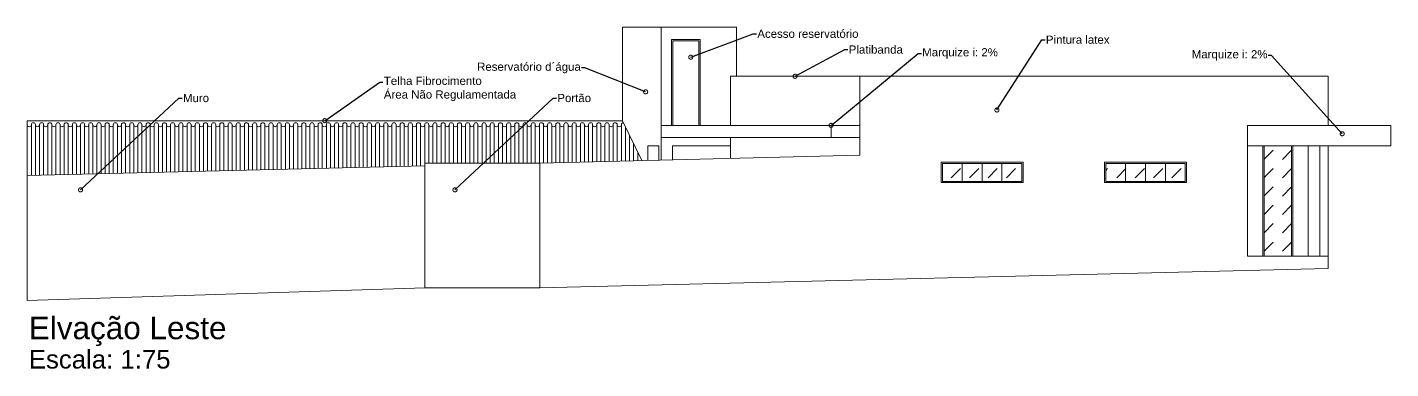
# Model space of a CAD drawing. Header units: millimetres. Extents: x -9997 to 44619, y -1295 to 91103.
# Drawn here: x -7915 to -4587, y 1911 to 2746 of the extents above; entities that cross this region are included whole.
import ezdxf
from ezdxf import colors
from ezdxf.entities.mleader import LeaderData, LeaderLine
from ezdxf.math import Vec2, Vec3

# ---------------------------------------------------------------- set-up
doc = ezdxf.new("R2010")
doc.units = ezdxf.units.MM
doc.header["$LTSCALE"] = 0.1
doc.layers.get('0').update_dxf_attribs({"lineweight": 5})
for name, color, linetype, lineweight in [('aberturas', 6, 'Continuous', 0), ('Cotas', 250, 'Continuous', 30), ('Telha Fibrocimento', 252, 'Continuous', 0)]:
    doc.layers.add(name, color=color, linetype=linetype, lineweight=lineweight)
doc.layers.add('nome de ambiente', color=3, linetype='Continuous')
doc.styles.get("Standard").update_dxf_attribs({"font": 'arial.ttf'})
pattern_1 = [(225, (-16638, 8058.063), (-9e-15, -44.90128), [31.75, -31.75])]

# ---------------------------------------------------------------- blocks, each defined once
blk = doc.blocks.new('_DotSmall')
at = {"color": 0, "linetype": 'ByBlock', "const_width": 0.5}
blk.add_lwpolyline([(-0.0625, 0, 1), (0.0625, 0, 1)], format="xyb", close=True, dxfattribs=at)

msp = doc.modelspace()

# ---------------------------------------------------------------- hatches: boundary and pattern name
at = {"linetype": 'ByBlock'}
h = msp.add_hatch(dxfattribs=at)
h.set_pattern_fill('DASH', color=4, scale=10, angle=225)
h.set_pattern_definition(pattern_1)
h.paths.add_polyline_path([(-4895.947, 2186.119), (-4828.828, 2186.119), (-4828.828, 2456.119), (-4895.947, 2456.119)])
h = msp.add_hatch(dxfattribs=at)
h.set_pattern_fill('DASH', color=4, scale=10, angle=225)
h.set_pattern_definition(pattern_1)
h.paths.add_polyline_path([(-5681.205, 2369.119), (-5632.705, 2369.119), (-5632.705, 2413.119), (-5681.205, 2413.119)])
h.paths.add_polyline_path([(-5632.705, 2369.119), (-5584.205, 2369.119), (-5584.205, 2413.119), (-5632.705, 2413.119)])
h.paths.add_polyline_path([(-5584.205, 2369.119), (-5535.705, 2369.119), (-5535.705, 2413.119), (-5584.205, 2413.119)])
h.paths.add_polyline_path([(-5535.705, 2369.119), (-5487.205, 2369.119), (-5487.205, 2413.119), (-5535.705, 2413.119)])
h.paths.add_polyline_path([(-5282.423, 2369.119), (-5233.923, 2369.119), (-5233.923, 2413.119), (-5282.423, 2413.119)])
h.paths.add_polyline_path([(-5233.923, 2369.119), (-5185.423, 2369.119), (-5185.423, 2413.119), (-5233.923, 2413.119)])
h.paths.add_polyline_path([(-5185.423, 2369.119), (-5136.923, 2369.119), (-5136.923, 2413.119), (-5185.423, 2413.119)])
h.paths.add_polyline_path([(-5136.923, 2369.119), (-5088.423, 2369.119), (-5088.423, 2413.119), (-5136.923, 2413.119)])

# ---------------------------------------------------------------- linework, layer by layer
at = {"linetype": 'ByBlock', "lineweight": 0}
for p, q in [((-6462.259, 2746.119), (-6184.031, 2746.119)), ((-6462.259, 2746.119), (-6462.259, 2517.59)), ((-6367.239, 2746.119), (-6367.239, 2421.228)), ((-6184.031, 2626.119), (-6184.031, 2746.119)), ((-6198.525, 2626.119), (-6198.525, 2506.119)), ((-5882.987, 2626.119), (-6198.525, 2626.119)), ((-6462.259, 2517.59), (-7914.772, 2517.59)), ((-7914.772, 2383.211), (-7914.772, 2517.59)), ((-6367.239, 2506.119), (-5882.987, 2506.119)), ((-6367.239, 2476.119), (-5882.987, 2476.119)), ((-6198.525, 2476.119), (-6198.525, 2425.372)), ((-6400.231, 2456.119), (-6372.939, 2456.119)), ((-6400.231, 2456.119), (-6400.231, 2420.417)), ((-6372.939, 2456.119), (-6372.939, 2421.088)), ((-6340.089, 2456.119), (-6198.525, 2456.119)), ((-6340.089, 2456.119), (-6340.089, 2421.895)), ((-4788.134, 2456.119), (-4788.134, 2186.119))]:
    msp.add_line(p, q, dxfattribs=at)
at = {"linetype": 'ByBlock', "lineweight": 5}
for p, q in [((-5882.987, 2626.119), (-4739.654, 2626.119)), ((-5882.987, 2626.119), (-5882.987, 2433.124)), ((-4739.654, 2506.119), (-4739.654, 2626.119)), ((-5952.987, 2506.119), (-5952.987, 2476.119)), ((-6663.367, 2413.953), (-5882.987, 2433.124)), ((-4936.641, 2456.119), (-4936.641, 2186.119)), ((-4759.654, 2456.119), (-4759.654, 2186.119)), ((-4739.654, 2456.119), (-4739.654, 2156.119)), ((-7914.772, 2383.211), (-6944.282, 2407.052)), ((-6663.367, 2413.953), (-6944.282, 2413.953)), ((-6944.282, 2413.953), (-6944.282, 2407.052)), ((-6944.282, 2407.052), (-6944.282, 2108.861)), ((-6663.367, 2413.953), (-6663.367, 2108.861)), ((-7914.772, 2383.211), (-7914.772, 2078.119)), ((-4936.641, 2186.119), (-4739.654, 2186.119)), ((-6663.367, 2108.861), (-4739.654, 2156.119)), ((-7914.772, 2078.119), (-6944.282, 2108.861)), ((-6663.367, 2108.861), (-6944.282, 2108.861))]:
    msp.add_line(p, q, dxfattribs=at)
at = {"linetype": 'ByBlock'}
msp.add_line((-6462.259, 2517.59), (-6414.975, 2420.055), dxfattribs=at)
at = {"linetype": 'ByBlock', "lineweight": 9}
for p, q in [((-4936.641, 2506.119), (-4586.847, 2506.119)), ((-4936.641, 2506.119), (-4936.641, 2456.119)), ((-4586.847, 2506.119), (-4586.847, 2456.119)), ((-4936.641, 2456.119), (-4586.847, 2456.119))]:
    msp.add_line(p, q, dxfattribs=at)
at = {"layer": 'aberturas', "linetype": 'ByBlock', "lineweight": 0}
for p, q in [((-6342.239, 2716.119), (-6272.239, 2716.119)), ((-6342.239, 2716.119), (-6342.239, 2506.119)), ((-6339.239, 2713.119), (-6275.239, 2713.119)), ((-6339.239, 2713.119), (-6339.239, 2506.119)), ((-6275.239, 2713.119), (-6275.239, 2506.119)), ((-6272.239, 2716.119), (-6272.239, 2506.119)), ((-4898.947, 2186.119), (-4898.947, 2456.119)), ((-4895.947, 2186.119), (-4895.947, 2456.119)), ((-4828.828, 2186.119), (-4828.828, 2456.119)), ((-4825.828, 2186.119), (-4825.828, 2456.119))]:
    msp.add_line(p, q, dxfattribs=at)
at = {"layer": 'aberturas', "linetype": 'ByBlock', "lineweight": 5}
for p, q in [((-5684.205, 2416.119), (-5484.205, 2416.119)), ((-5684.205, 2366.119), (-5684.205, 2416.119)), ((-5681.205, 2413.119), (-5487.205, 2413.119)), ((-5681.205, 2369.119), (-5681.205, 2413.119)), ((-5632.705, 2369.119), (-5632.705, 2413.119)), ((-5584.205, 2369.119), (-5584.205, 2413.119)), ((-5535.705, 2369.119), (-5535.705, 2413.119)), ((-5487.205, 2369.119), (-5487.205, 2413.119)), ((-5484.205, 2366.119), (-5484.205, 2416.119)), ((-5285.423, 2416.119), (-5085.423, 2416.119)), ((-5285.423, 2366.119), (-5285.423, 2416.119)), ((-5282.423, 2413.119), (-5088.423, 2413.119)), ((-5282.423, 2369.119), (-5282.423, 2413.119)), ((-5233.923, 2369.119), (-5233.923, 2413.119)), ((-5185.423, 2369.119), (-5185.423, 2413.119)), ((-5136.923, 2369.119), (-5136.923, 2413.119)), ((-5088.423, 2369.119), (-5088.423, 2413.119)), ((-5085.423, 2366.119), (-5085.423, 2416.119)), ((-5684.205, 2366.119), (-5484.205, 2366.119)), ((-5681.205, 2369.119), (-5487.205, 2369.119)), ((-5285.423, 2366.119), (-5085.423, 2366.119)), ((-5282.423, 2369.119), (-5088.423, 2369.119))]:
    msp.add_line(p, q, dxfattribs=at)
at = {"layer": 'Telha Fibrocimento', "lineweight": 0}
for p, q in [((-7904.772, 2507.59), (-7904.772, 2383.457)), ((-7894.772, 2507.59), (-7894.772, 2383.702)), ((-7884.772, 2507.59), (-7884.772, 2383.948)), ((-7874.772, 2507.59), (-7874.772, 2384.194)), ((-7864.772, 2507.59), (-7864.772, 2384.439)), ((-7854.772, 2507.59), (-7854.772, 2384.685)), ((-7844.772, 2507.59), (-7844.772, 2384.931)), ((-7834.772, 2507.59), (-7834.772, 2385.176)), ((-7824.772, 2507.59), (-7824.772, 2385.422)), ((-7814.772, 2507.59), (-7814.772, 2385.668)), ((-7804.772, 2507.59), (-7804.772, 2385.913)), ((-7794.772, 2507.59), (-7794.772, 2386.159)), ((-7784.772, 2507.59), (-7784.772, 2386.404)), ((-7774.772, 2507.59), (-7774.772, 2386.65)), ((-7764.772, 2507.59), (-7764.772, 2386.896)), ((-7754.772, 2507.59), (-7754.772, 2387.141)), ((-7744.772, 2507.59), (-7744.772, 2387.387)), ((-7734.772, 2507.59), (-7734.772, 2387.633)), ((-7724.772, 2507.59), (-7724.772, 2387.878)), ((-7714.772, 2507.59), (-7714.772, 2388.124)), ((-7704.772, 2507.59), (-7704.772, 2388.37)), ((-7694.772, 2507.59), (-7694.772, 2388.615)), ((-7684.772, 2507.59), (-7684.772, 2388.861)), ((-7674.772, 2507.59), (-7674.772, 2389.107)), ((-7664.772, 2507.59), (-7664.772, 2389.352)), ((-7654.772, 2507.59), (-7654.772, 2389.598)), ((-7644.772, 2507.59), (-7644.772, 2389.844)), ((-7634.772, 2507.59), (-7634.772, 2390.089)), ((-7624.772, 2507.59), (-7624.772, 2390.335)), ((-7614.772, 2507.59), (-7614.772, 2390.581)), ((-7604.772, 2507.59), (-7604.772, 2390.826)), ((-7594.772, 2507.59), (-7594.772, 2391.072)), ((-7584.772, 2507.59), (-7584.772, 2391.318)), ((-7574.772, 2507.59), (-7574.772, 2391.563)), ((-7564.772, 2507.59), (-7564.772, 2391.809)), ((-7554.772, 2507.59), (-7554.772, 2392.055)), ((-7544.772, 2507.59), (-7544.772, 2392.3)), ((-7534.772, 2507.59), (-7534.772, 2392.546)), ((-7524.772, 2507.59), (-7524.772, 2392.792)), ((-7514.772, 2507.59), (-7514.772, 2393.037)), ((-7504.772, 2507.59), (-7504.772, 2393.283)), ((-7494.772, 2507.59), (-7494.772, 2393.529)), ((-7484.772, 2507.59), (-7484.772, 2393.774)), ((-7474.772, 2507.59), (-7474.772, 2394.02)), ((-7464.772, 2507.59), (-7464.772, 2394.266)), ((-7454.772, 2507.59), (-7454.772, 2394.511)), ((-7444.772, 2507.59), (-7444.772, 2394.757)), ((-7434.772, 2507.59), (-7434.772, 2395.003)), ((-7424.772, 2507.59), (-7424.772, 2395.248)), ((-7414.772, 2507.59), (-7414.772, 2395.494)), ((-7404.772, 2507.59), (-7404.772, 2395.74)), ((-7394.772, 2507.59), (-7394.772, 2395.985)), ((-7384.772, 2507.59), (-7384.772, 2396.231)), ((-7374.772, 2507.59), (-7374.772, 2396.477)), ((-7364.772, 2507.59), (-7364.772, 2396.722)), ((-7354.772, 2507.59), (-7354.772, 2396.968)), ((-7344.772, 2507.59), (-7344.772, 2397.214)), ((-7334.772, 2507.59), (-7334.772, 2397.459)), ((-7324.772, 2507.59), (-7324.772, 2397.705)), ((-7314.772, 2507.59), (-7314.772, 2397.951)), ((-7304.772, 2507.59), (-7304.772, 2398.196)), ((-7294.772, 2507.59), (-7294.772, 2398.442)), ((-7284.772, 2507.59), (-7284.772, 2398.687)), ((-7274.772, 2507.59), (-7274.772, 2398.933)), ((-7264.772, 2507.59), (-7264.772, 2399.179)), ((-7254.772, 2507.59), (-7254.772, 2399.424)), ((-7244.772, 2507.59), (-7244.772, 2399.67)), ((-7234.772, 2507.59), (-7234.772, 2399.916)), ((-7224.772, 2507.59), (-7224.772, 2400.161)), ((-7214.772, 2507.59), (-7214.772, 2400.407)), ((-7204.772, 2507.59), (-7204.772, 2400.653)), ((-7194.772, 2507.59), (-7194.772, 2400.898)), ((-7184.772, 2507.59), (-7184.772, 2401.144)), ((-7174.772, 2507.59), (-7174.772, 2401.39)), ((-7164.772, 2507.59), (-7164.772, 2401.635)), ((-7154.772, 2507.59), (-7154.772, 2401.881)), ((-7144.772, 2507.59), (-7144.772, 2402.127)), ((-7134.772, 2507.59), (-7134.772, 2402.372)), ((-7124.772, 2507.59), (-7124.772, 2402.618)), ((-7114.772, 2507.59), (-7114.772, 2402.864)), ((-7104.772, 2507.59), (-7104.772, 2403.109)), ((-7094.772, 2507.59), (-7094.772, 2403.355)), ((-7084.772, 2507.59), (-7084.772, 2403.601)), ((-7074.772, 2507.59), (-7074.772, 2403.846)), ((-7064.772, 2507.59), (-7064.772, 2404.092)), ((-7054.772, 2507.59), (-7054.772, 2404.338)), ((-7044.772, 2507.59), (-7044.772, 2404.583)), ((-7034.772, 2507.59), (-7034.772, 2404.829)), ((-7024.772, 2507.59), (-7024.772, 2405.075)), ((-7014.772, 2507.59), (-7014.772, 2405.32)), ((-7004.772, 2507.59), (-7004.772, 2405.566)), ((-6994.772, 2507.59), (-6994.772, 2405.812)), ((-6984.772, 2507.59), (-6984.772, 2406.057)), ((-6974.772, 2507.59), (-6974.772, 2406.303)), ((-6964.772, 2507.59), (-6964.772, 2406.549)), ((-6954.772, 2507.59), (-6954.772, 2406.794)), ((-6944.772, 2507.59), (-6944.772, 2407.04)), ((-6934.772, 2507.59), (-6934.772, 2413.953)), ((-6924.772, 2507.59), (-6924.772, 2413.953)), ((-6914.772, 2507.59), (-6914.772, 2413.953)), ((-6904.772, 2507.59), (-6904.772, 2413.953)), ((-6894.772, 2507.59), (-6894.772, 2413.953)), ((-6884.772, 2507.59), (-6884.772, 2413.953)), ((-6874.772, 2507.59), (-6874.772, 2413.953)), ((-6864.772, 2507.59), (-6864.772, 2413.953)), ((-6854.772, 2507.59), (-6854.772, 2413.953)), ((-6844.772, 2507.59), (-6844.772, 2413.953)), ((-6834.772, 2507.59), (-6834.772, 2413.953)), ((-6824.772, 2507.59), (-6824.772, 2413.953)), ((-6814.772, 2507.59), (-6814.772, 2413.953)), ((-6804.772, 2507.59), (-6804.772, 2413.953)), ((-6794.772, 2507.59), (-6794.772, 2413.953)), ((-6784.772, 2507.59), (-6784.772, 2413.953)), ((-6774.772, 2507.59), (-6774.772, 2413.953)), ((-6764.772, 2507.59), (-6764.772, 2413.953)), ((-6754.772, 2507.59), (-6754.772, 2413.953)), ((-6744.772, 2507.59), (-6744.772, 2413.953)), ((-6734.772, 2507.59), (-6734.772, 2413.953)), ((-6724.772, 2507.59), (-6724.772, 2413.953)), ((-6714.772, 2507.59), (-6714.772, 2413.953)), ((-6704.772, 2507.59), (-6704.772, 2413.953)), ((-6694.772, 2507.59), (-6694.772, 2413.953)), ((-6684.772, 2507.59), (-6684.772, 2413.953)), ((-6674.772, 2507.59), (-6674.772, 2413.953)), ((-6664.772, 2507.59), (-6664.772, 2413.953)), ((-6654.772, 2507.59), (-6654.772, 2414.164)), ((-6644.772, 2507.59), (-6644.772, 2414.41)), ((-6634.772, 2507.59), (-6634.772, 2414.655)), ((-6624.772, 2507.59), (-6624.772, 2414.901)), ((-6614.772, 2507.59), (-6614.772, 2415.147)), ((-6604.772, 2507.59), (-6604.772, 2415.392)), ((-6594.772, 2507.59), (-6594.772, 2415.638)), ((-6584.772, 2507.59), (-6584.772, 2415.884)), ((-6574.772, 2507.59), (-6574.772, 2416.129)), ((-6564.772, 2507.59), (-6564.772, 2416.375)), ((-6554.772, 2507.59), (-6554.772, 2416.621)), ((-6544.772, 2507.59), (-6544.772, 2416.866)), ((-6534.772, 2507.59), (-6534.772, 2417.112)), ((-6524.772, 2507.59), (-6524.772, 2417.358)), ((-6514.772, 2507.59), (-6514.772, 2417.603)), ((-6504.772, 2507.59), (-6504.772, 2417.849)), ((-6494.772, 2507.59), (-6494.772, 2418.095)), ((-6484.772, 2507.59), (-6484.772, 2418.34)), ((-6474.772, 2507.59), (-6474.772, 2418.586)), ((-6464.772, 2507.59), (-6464.772, 2418.832)), ((-6454.772, 2502.146), (-6454.772, 2419.077)), ((-6444.772, 2481.519), (-6444.772, 2419.323)), ((-6434.772, 2460.891), (-6434.772, 2419.569)), ((-6424.772, 2440.264), (-6424.772, 2419.814))]:
    msp.add_line(p, q, dxfattribs=at)
for centre, start, end in [((-7909.772, 2507.59), 180, 0), ((-7899.772, 2507.59), 0, 180), ((-7889.772, 2507.59), 180, 0), ((-7879.772, 2507.59), 0, 180), ((-7869.772, 2507.59), 180, 0), ((-7859.772, 2507.59), 0, 180), ((-7849.772, 2507.59), 180, 0), ((-7839.772, 2507.59), 0, 180), ((-7829.772, 2507.59), 180, 0), ((-7819.772, 2507.59), 0, 180), ((-7809.772, 2507.59), 180, 0), ((-7799.772, 2507.59), 0, 180), ((-7789.772, 2507.59), 180, 0), ((-7779.772, 2507.59), 0, 180), ((-7769.772, 2507.59), 180, 0), ((-7759.772, 2507.59), 0, 180), ((-7749.772, 2507.59), 180, 0), ((-7739.772, 2507.59), 0, 180), ((-7729.772, 2507.59), 180, 0), ((-7719.772, 2507.59), 0, 180), ((-7709.772, 2507.59), 180, 0), ((-7699.772, 2507.59), 0, 180), ((-7689.772, 2507.59), 180, 0), ((-7679.772, 2507.59), 0, 180), ((-7669.772, 2507.59), 180, 0), ((-7659.772, 2507.59), 0, 180), ((-7649.772, 2507.59), 180, 0), ((-7639.772, 2507.59), 0, 180), ((-7629.772, 2507.59), 180, 0), ((-7619.772, 2507.59), 0, 180), ((-7609.772, 2507.59), 180, 0), ((-7599.772, 2507.59), 0, 180), ((-7589.772, 2507.59), 180, 0), ((-7579.772, 2507.59), 0, 180), ((-7569.772, 2507.59), 180, 0), ((-7559.772, 2507.59), 0, 180), ((-7549.772, 2507.59), 180, 0), ((-7539.772, 2507.59), 0, 180), ((-7529.772, 2507.59), 180, 0), ((-7519.772, 2507.59), 0, 180), ((-7509.772, 2507.59), 180, 0), ((-7499.772, 2507.59), 0, 180), ((-7489.772, 2507.59), 180, 0), ((-7479.772, 2507.59), 0, 180), ((-7469.772, 2507.59), 180, 0), ((-7459.772, 2507.59), 0, 180), ((-7449.772, 2507.59), 180, 0), ((-7439.772, 2507.59), 0, 180), ((-7429.772, 2507.59), 180, 0), ((-7419.772, 2507.59), 0, 180), ((-7409.772, 2507.59), 180, 0), ((-7399.772, 2507.59), 0, 180), ((-7389.772, 2507.59), 180, 0), ((-7379.772, 2507.59), 0, 180), ((-7369.772, 2507.59), 180, 0), ((-7359.772, 2507.59), 0, 180), ((-7349.772, 2507.59), 180, 0), ((-7339.772, 2507.59), 0, 180), ((-7329.772, 2507.59), 180, 0), ((-7319.772, 2507.59), 0, 180), ((-7309.772, 2507.59), 180, 0), ((-7299.772, 2507.59), 0, 180), ((-7289.772, 2507.59), 180, 0), ((-7279.772, 2507.59), 0, 180), ((-7269.772, 2507.59), 180, 0), ((-7259.772, 2507.59), 0, 180), ((-7249.772, 2507.59), 180, 0), ((-7239.772, 2507.59), 0, 180), ((-7229.772, 2507.59), 180, 0), ((-7219.772, 2507.59), 0, 180), ((-7209.772, 2507.59), 180, 0), ((-7199.772, 2507.59), 0, 180), ((-7189.772, 2507.59), 180, 0), ((-7179.772, 2507.59), 0, 180), ((-7169.772, 2507.59), 180, 0), ((-7159.772, 2507.59), 0, 180), ((-7149.772, 2507.59), 180, 0), ((-7139.772, 2507.59), 0, 180), ((-7129.772, 2507.59), 180, 0), ((-7119.772, 2507.59), 0, 180), ((-7109.772, 2507.59), 180, 0), ((-7099.772, 2507.59), 0, 180), ((-7089.772, 2507.59), 180, 0), ((-7079.772, 2507.59), 0, 180), ((-7069.772, 2507.59), 180, 0), ((-7059.772, 2507.59), 0, 180), ((-7049.772, 2507.59), 180, 0), ((-7039.772, 2507.59), 0, 180), ((-7029.772, 2507.59), 180, 0), ((-7019.772, 2507.59), 0, 180), ((-7009.772, 2507.59), 180, 0), ((-6999.772, 2507.59), 0, 180), ((-6989.772, 2507.59), 180, 0), ((-6979.772, 2507.59), 0, 180), ((-6969.772, 2507.59), 180, 0), ((-6959.772, 2507.59), 0, 180), ((-6949.772, 2507.59), 180, 0), ((-6939.772, 2507.59), 0, 180), ((-6929.772, 2507.59), 180, 0), ((-6919.772, 2507.59), 0, 180), ((-6909.772, 2507.59), 180, 0), ((-6899.772, 2507.59), 0, 180), ((-6889.772, 2507.59), 180, 0), ((-6879.772, 2507.59), 0, 180), ((-6869.772, 2507.59), 180, 0), ((-6859.772, 2507.59), 0, 180), ((-6849.772, 2507.59), 180, 0), ((-6839.772, 2507.59), 0, 180), ((-6829.772, 2507.59), 180, 0), ((-6819.772, 2507.59), 0, 180), ((-6809.772, 2507.59), 180, 0), ((-6799.772, 2507.59), 0, 180), ((-6789.772, 2507.59), 180, 0), ((-6779.772, 2507.59), 0, 180), ((-6769.772, 2507.59), 180, 0), ((-6759.772, 2507.59), 0, 180), ((-6749.772, 2507.59), 180, 0), ((-6739.772, 2507.59), 0, 180), ((-6729.772, 2507.59), 180, 0), ((-6719.772, 2507.59), 0, 180), ((-6709.772, 2507.59), 180, 0), ((-6699.772, 2507.59), 0, 180), ((-6689.772, 2507.59), 180, 0), ((-6679.772, 2507.59), 0, 180), ((-6669.772, 2507.59), 180, 0), ((-6659.772, 2507.59), 0, 180), ((-6649.772, 2507.59), 180, 0), ((-6639.772, 2507.59), 0, 180), ((-6629.772, 2507.59), 180, 0), ((-6619.772, 2507.59), 0, 180), ((-6609.772, 2507.59), 180, 0), ((-6599.772, 2507.59), 0, 180), ((-6589.772, 2507.59), 180, 0), ((-6579.772, 2507.59), 0, 180), ((-6569.772, 2507.59), 180, 0), ((-6559.772, 2507.59), 0, 180), ((-6549.772, 2507.59), 180, 0), ((-6539.772, 2507.59), 0, 180), ((-6529.772, 2507.59), 180, 0), ((-6519.772, 2507.59), 0, 180), ((-6509.772, 2507.59), 180, 0), ((-6499.772, 2507.59), 0, 180), ((-6489.772, 2507.59), 180, 0), ((-6479.772, 2507.59), 0, 180), ((-6469.772, 2507.59), 180, 0), ((-6459.772, 2507.59), 90.721546, 180)]:
    msp.add_arc(centre, 5, start, end, dxfattribs=at)

# ---------------------------------------------------------------- texts
at = {"layer": 'nome de ambiente', "color": 18, "lineweight": 0, "true_color": 0x000000}
for s, height, p in [('Elvação Leste', 55, (-7911.002, 1983.33)), ('Escala: 1:75', 45, (-7911.002, 1911.639))]:
    msp.add_text(s, height=height, dxfattribs=at).set_placement(p)

# ---------------------------------------------------------------- leaders
at = {"layer": 'Cotas', "lineweight": 0}
ml = msp.add_multileader_mtext('Standard', dxfattribs=at)
ml.set_content('Acesso reservatório', color=256)
ml.set_leader_properties()
ml.set_arrow_properties(name='DOTSMALL')
ml.build(insert=Vec2(0, 0))
ml.multileader.update_dxf_attribs({"arrow_head_size": 20})
ctx = ml.context
ctx.base_point, ctx.char_height, ctx.arrow_head_size, ctx.plane_origin = Vec3(-6134.792, 2729.959), 20, 20, Vec3(-6369.551, 2742.359)
notes = []
notes.append((ctx, [(0, (1, 1, 0), (-6142.792, 2729.959), (1, 0), 8, [(0, [(-6295.241, 2672.829)], 0, [])])]))
ctx.mtext.insert, ctx.mtext.rotation, ctx.mtext.flow_direction = Vec3(-6132.792, 2740.123), 6.28318531, 5
ml = msp.add_multileader_mtext('Standard', dxfattribs=at)
ml.set_content('Platibanda', color=256)
ml.set_leader_properties()
ml.set_arrow_properties(name='DOTSMALL')
ml.build(insert=Vec2(0, 0))
ml.multileader.update_dxf_attribs({"arrow_head_size": 20})
ctx = ml.context
ctx.base_point, ctx.char_height, ctx.arrow_head_size, ctx.plane_origin = Vec3(-5911.604, 2691.377), 20, 20, Vec3(-6115.067, 2695.649)
notes.append((ctx, [(0, (1, 1, 0), (-5919.604, 2691.377), (1, 0), 8, [(0, [(-6040.756, 2626.119)], 0, [])])]))
ctx.mtext.insert, ctx.mtext.rotation, ctx.mtext.flow_direction = Vec3(-5909.604, 2701.541), 6.28318531, 5
ml = msp.add_multileader_mtext('Standard', dxfattribs=at)
ml.set_content('Marquize i: 2%', color=256)
ml.set_leader_properties()
ml.set_arrow_properties(name='DOTSMALL')
ml.build(insert=Vec2(0, 0))
ml.multileader.update_dxf_attribs({"arrow_head_size": 20})
ctx = ml.context
ctx.base_point, ctx.char_height, ctx.arrow_head_size, ctx.plane_origin = Vec3(-5732.435, 2682.117), 20, 20, Vec3(-6027.297, 2575.649)
notes.append((ctx, [(0, (1, 1, 0), (-5740.435, 2682.117), (1, 0), 8, [(0, [(-5952.987, 2506.119)], 0, [])])]))
ctx.mtext.insert, ctx.mtext.rotation, ctx.mtext.flow_direction = Vec3(-5730.435, 2694.894), 6.28318531, 5
ml = msp.add_multileader_mtext('Standard', dxfattribs=at)
ml.set_content('Pintura latex', color=256)
ml.set_leader_properties()
ml.set_arrow_properties(name='DOTSMALL')
ml.build(insert=Vec2(0, 0))
ml.multileader.update_dxf_attribs({"arrow_head_size": 20})
ctx = ml.context
ctx.base_point, ctx.char_height, ctx.arrow_head_size, ctx.plane_origin = Vec3(-5430.522, 2715.532), 20, 20, Vec3(-5622.326, 2613.267)
notes.append((ctx, [(0, (1, 1, 0), (-5438.522, 2715.532), (1, 0), 8, [(0, [(-5548.016, 2543.737)], 0, [])])]))
ctx.mtext.insert, ctx.mtext.rotation, ctx.mtext.flow_direction = Vec3(-5428.522, 2725.695), 6.28318531, 5
ml = msp.add_multileader_mtext('Standard', dxfattribs=at)
ml.set_content('Marquize i: 2%', color=256)
ml.set_leader_properties()
ml.set_arrow_properties(name='DOTSMALL')
ml.build(insert=Vec2(0, 0))
ml.multileader.update_dxf_attribs({"arrow_head_size": 20})
ctx = ml.context
ctx.base_point, ctx.char_height, ctx.arrow_head_size, ctx.plane_origin = Vec3(-5070.68, 2677.269), 20, 20, Vec3(-4779.537, 2555.177)
ctx.text_align_type = 2
notes.append((ctx, [(1, (1, 1, 0), (-4877.684, 2677.269), (-1, 0), 8, [(0, [(-4705.226, 2485.648)], 0, [])])]))
ctx.mtext.insert, ctx.mtext.rotation, ctx.mtext.alignment, ctx.mtext.flow_direction = Vec3(-4887.684, 2690.046), 6.28318531, 3, 5
ml = msp.add_multileader_mtext('Standard', dxfattribs=at)
ml.set_content('Reservatório d´água', color=256)
ml.set_leader_properties()
ml.set_arrow_properties(name='DOTSMALL')
ml.build(insert=Vec2(0, 0))
ml.multileader.update_dxf_attribs({"arrow_head_size": 20})
ctx = ml.context
ctx.base_point, ctx.char_height, ctx.arrow_head_size, ctx.plane_origin = Vec3(-6815.48, 2646.668), 20, 20, Vec3(-6441.55, 2815.649)
ctx.text_align_type = 2
notes.append((ctx, [(1, (1, 1, 0), (-6553.712, 2646.668), (-1, 0), 8, [(0, [(-6405.435, 2588.023)], 0, [])])]))
ctx.mtext.insert, ctx.mtext.rotation, ctx.mtext.alignment, ctx.mtext.flow_direction = Vec3(-6563.712, 2659.608), 6.28318531, 3, 5
ml = msp.add_multileader_mtext('Standard', dxfattribs=at)
ml.set_content('Telha Fibrocimento\\PÁrea Não Regulamentada', color=256)
ml.set_leader_properties()
ml.set_arrow_properties(name='DOTSMALL')
ml.build(insert=Vec2(0, 0))
ml.multileader.update_dxf_attribs({"arrow_head_size": 20})
ctx = ml.context
ctx.base_point, ctx.char_height, ctx.arrow_head_size, ctx.plane_origin = Vec3(-7046.513, 2612.094), 20, 20, Vec3(-7262.826, 2587.12)
notes.append((ctx, [(0, (1, 1, 0), (-7054.513, 2612.094), (1, 0), 8, [(0, [(-7188.516, 2517.59)], 0, [])])]))
ctx.mtext.insert, ctx.mtext.rotation, ctx.mtext.flow_direction = Vec3(-7044.513, 2625.034), 6.28318531, 5
ml = msp.add_multileader_mtext('Standard', dxfattribs=at)
ml.set_content('Muro', color=256)
ml.set_leader_properties()
ml.set_arrow_properties(name='DOTSMALL')
ml.build(insert=Vec2(0, 0))
ml.multileader.update_dxf_attribs({"arrow_head_size": 20})
ctx = ml.context
ctx.base_point, ctx.char_height, ctx.arrow_head_size, ctx.plane_origin = Vec3(-7536.733, 2572.808), 20, 20, Vec3(-7858.899, 2417.915)
notes.append((ctx, [(0, (1, 1, 0), (-7544.733, 2572.808), (1, 0), 8, [(0, [(-7784.588, 2348.385)], 0, [])])]))
ctx.mtext.insert, ctx.mtext.rotation, ctx.mtext.flow_direction = Vec3(-7534.733, 2582.972), 6.28318531, 5
ml = msp.add_multileader_mtext('Standard', dxfattribs=at)
ml.set_content('Portão', color=256)
ml.set_leader_properties()
ml.set_arrow_properties(name='DOTSMALL')
ml.build(insert=Vec2(0, 0))
ml.multileader.update_dxf_attribs({"arrow_head_size": 20})
ctx = ml.context
ctx.base_point, ctx.char_height, ctx.arrow_head_size, ctx.plane_origin = Vec3(-6622.964, 2572.906), 20, 20, Vec3(-6945.129, 2418.013)
notes.append((ctx, [(0, (1, 1, 0), (-6630.964, 2572.906), (1, 0), 8, [(0, [(-6870.819, 2348.484)], 0, [])])]))
ctx.mtext.insert, ctx.mtext.rotation, ctx.mtext.flow_direction = Vec3(-6620.964, 2583.07), 6.28318531, 5
for ctx, leaders in notes:
    for number, flags, end, landing, length, lines in leaders:
        leader = LeaderData()
        leader.index, (leader.has_last_leader_line, leader.has_dogleg_vector, leader.attachment_direction) = number, flags
        leader.last_leader_point, leader.dogleg_vector, leader.dogleg_length = Vec3(end), Vec3(landing), length
        for number, points, colour, breaks in lines:
            line = LeaderLine()
            line.index, line.vertices, line.color, line.breaks = number, Vec3.list(points), colors.encode_raw_color(colour), breaks
            leader.lines.append(line)
        ctx.leaders.append(leader)

doc.saveas('drawing.dxf')
